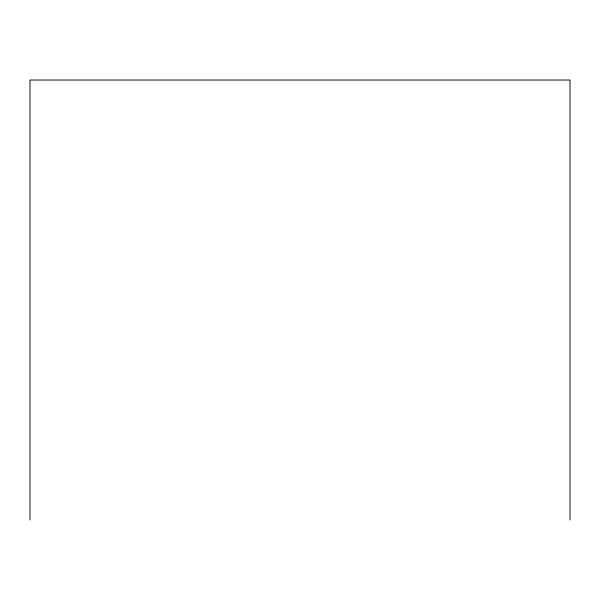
<?xml version="1.0" encoding="UTF-8"?>
<svg xmlns="http://www.w3.org/2000/svg" width="600" height="600" viewBox="0 0 600 600"><rect width="100%" height="100%" fill="white"/><g stroke="black" fill="none" stroke-linecap="round" stroke-linejoin="round"><path stroke-width="0.9" d="M570 519.975L570 80.025L30 80.025L30 519.975"/></g></svg>
